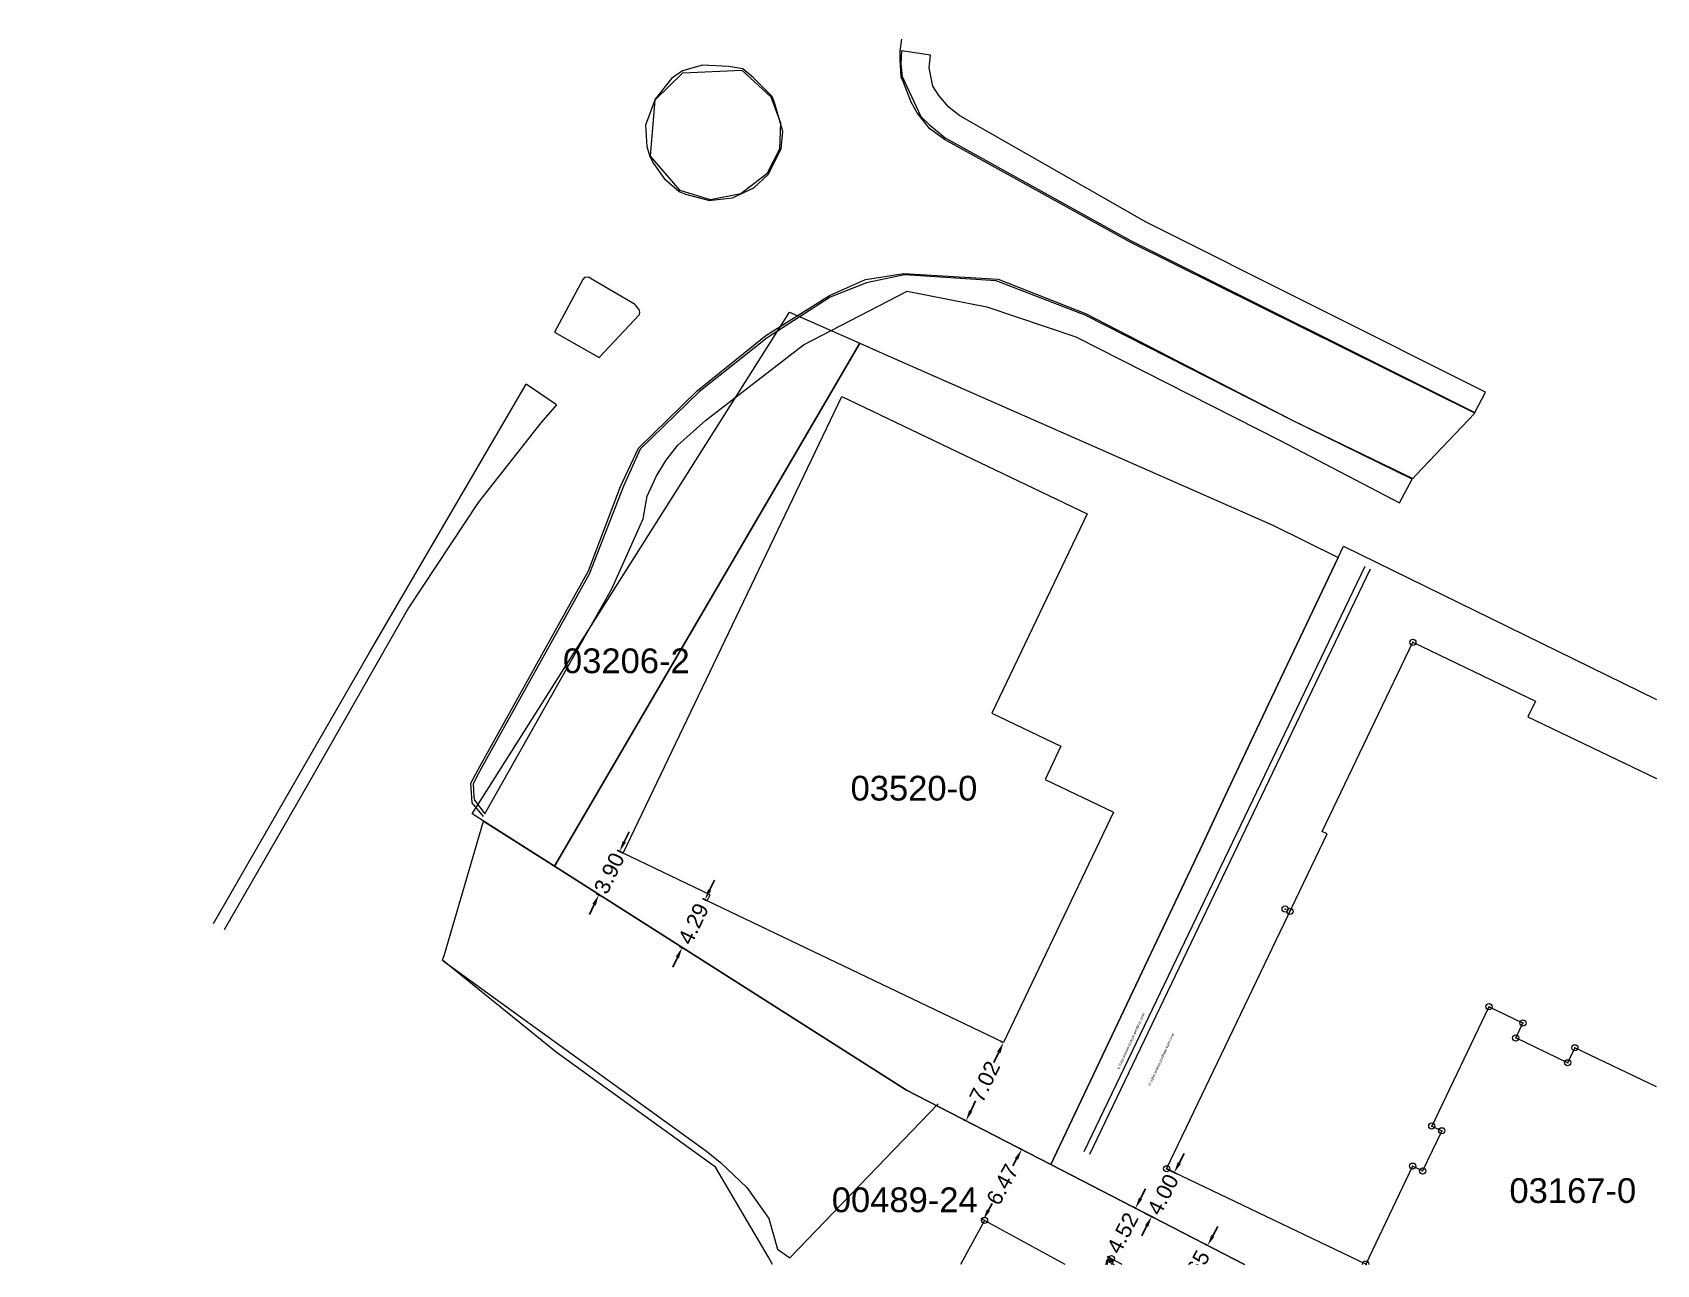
# Paper-space layout 'Layout1' of a CAD drawing. Header units: metres. Extents: x 26 to 231, y 20 to 176.
# The model-space entities are those that its viewports show. They can reach past a viewport. Long polylines and large blocks are cut down to what shows.
import ezdxf

# ---------------------------------------------------------------- set-up
doc = ezdxf.new("R2010")
doc.units = ezdxf.units.M
doc.header["$PDMODE"] = 32
doc.header["$PDSIZE"] = 0.5
doc.linetypes.add('AXES', pattern=[2, 1.25, -0.25, 0.25, -0.25])
doc.layers.get('0').update_dxf_attribs({"lineweight": 0})
doc.layers.get('Defpoints').update_dxf_attribs({"lineweight": 0})
for name, color, linetype, lineweight in [('asfalt', 252, 'Continuous', 0), ('Dimensione', 7, 'Continuous', 0), ('leja cima', 1, 'Continuous', 0), ('parcela', 7, 'Continuous', 0), ('perdhesa', 1, 'Continuous', 0), ('perdhesa cima', 10, 'AXES', 0), ('Puset fekali', 30, 'Continuous', 0)]:
    doc.layers.add(name, color=color, linetype=linetype, lineweight=lineweight)
doc.layers.add('rrethoj', color=7, linetype='Continuous', lineweight=0, true_color=0x00661a)
doc.layers.add('trotuar', color=7, linetype='Continuous', lineweight=0, true_color=0x6de98a)
doc.layers.get('Puset fekali').freeze()
doc.styles.get("Standard").update_dxf_attribs({"font": 'arial.ttf'})
doc.dimstyles.get("Standard").update_dxf_attribs({"dimtxt": 1, "dimasz": 0.18, "dimexe": 0.18, "dimexo": 0.0625, "dimgap": 0.09, "dimtad": 0, "dimzin": 0, "dimdsep": 46, "dimtxsty": 'Standard', "dimcen": 0.09, "dimadec": 0, "dimazin": 0, "dimtfac": 1, "dimtofl": 0, "dimtmove": 0, "dimatfit": 3, "dimfxl": 1, "dimtolj": 1, "dimtzin": 0, "dimarcsym": 0})

# ---------------------------------------------------------------- blocks, each defined once
blk = doc.blocks.new('*D125')
at = {"layer": 'Defpoints', "color": 0, "transparency": 16777216}
for p in [(7511867.77, 4693238.81), (7511867.77, 4693238.81), (7511865.54, 4693234.72)]:
    blk.add_point(p, dxfattribs=at)
at = {"layer": 'Dimensione', "color": 0, "lineweight": -2, "transparency": 16777216}
for p, q in [((7511868.19, 4693239.57), (7511868.61, 4693240.34)), ((7511867.7, 4693238.84), (7511867.57, 4693238.91)), ((7511865.12, 4693233.95), (7511864.7, 4693233.18)), ((7511865.47, 4693234.76), (7511865.34, 4693234.83))]:
    blk.add_line(p, q, dxfattribs=at)
at = {"layer": 'Dimensione', "color": 0, "transparency": 16777216}
for points in [[(7511868.06, 4693239.64), (7511868.32, 4693239.5), (7511867.77, 4693238.81)], [(7511864.99, 4693234.02), (7511865.25, 4693233.88), (7511865.54, 4693234.72)]]:
    blk.add_solid(points, dxfattribs=at)
at = {"layer": 'Dimensione', "color": 0, "transparency": 16777216, "insert": (7511866.66, 4693236.76), "char_height": 1.25, "attachment_point": 5, "rotation": 61.3691}
blk.add_mtext('\\A1;4.65', dxfattribs=at)
blk = doc.blocks.new('*D126')
at = {"layer": 'Defpoints', "color": 0, "transparency": 16777216}
for p in [(7511861.94, 4693241.82), (7511862.07, 4693241.75), (7511859.99, 4693237.73)]:
    blk.add_point(p, dxfattribs=at)
at = {"layer": 'Dimensione', "color": 0, "lineweight": -2, "transparency": 16777216}
for p, q in [((7511862.34, 4693242.59), (7511862.74, 4693243.37)), ((7511862, 4693241.78), (7511861.74, 4693241.92)), ((7511859.92, 4693237.77), (7511859.65, 4693237.9)), ((7511859.45, 4693237.02), (7511859.05, 4693236.25))]:
    blk.add_line(p, q, dxfattribs=at)
at = {"layer": 'Dimensione', "color": 0, "transparency": 16777216}
for points in [[(7511862.21, 4693242.66), (7511862.47, 4693242.53), (7511861.94, 4693241.82)], [(7511859.32, 4693237.09), (7511859.58, 4693236.96), (7511859.85, 4693237.8)]]:
    blk.add_solid(points, dxfattribs=at)
at = {"layer": 'Dimensione', "color": 0, "transparency": 16777216, "insert": (7511860.9, 4693239.81), "char_height": 1.25, "attachment_point": 5, "rotation": 62.5924}
blk.add_mtext('\\A1;4.52', dxfattribs=at)
blk = doc.blocks.new('*D127')
at = {"layer": 'Defpoints', "color": 0, "transparency": 16777216}
for p in [(7511852.74, 4693246.57), (7511852.84, 4693246.51), (7511849.73, 4693240.83)]:
    blk.add_point(p, dxfattribs=at)
at = {"layer": 'Dimensione', "color": 0, "lineweight": -2, "transparency": 16777216}
for p, q in [((7511852.32, 4693245.8), (7511852.02, 4693245.25)), ((7511852.77, 4693246.55), (7511852.54, 4693246.67)), ((7511850.05, 4693241.65), (7511850.35, 4693242.2)), ((7511849.66, 4693240.87), (7511849.43, 4693240.99))]:
    blk.add_line(p, q, dxfattribs=at)
at = {"layer": 'Dimensione', "color": 0, "transparency": 16777216}
for points in [[(7511852.19, 4693245.87), (7511852.44, 4693245.73), (7511852.74, 4693246.57)], [(7511849.92, 4693241.72), (7511850.17, 4693241.58), (7511849.63, 4693240.89)]]:
    blk.add_solid(points, dxfattribs=at)
at = {"layer": 'Dimensione', "color": 0, "transparency": 16777216, "insert": (7511851.18, 4693243.73), "char_height": 1.25, "attachment_point": 5, "rotation": 61.3038}
blk.add_mtext('\\A1;6.47', dxfattribs=at)
blk = doc.blocks.new('*D128')
at = {"layer": 'Defpoints', "color": 0, "transparency": 16777216}
for p in [(7511864.46, 4693245.01), (7511862.63, 4693241.46), (7511863.24, 4693241.14)]:
    blk.add_point(p, dxfattribs=at)
at = {"layer": 'Dimensione', "color": 0, "lineweight": -2, "transparency": 16777216}
for p, q in [((7511865.48, 4693245.47), (7511865.88, 4693246.25)), ((7511864.53, 4693244.97), (7511865.27, 4693244.59)), ((7511862.7, 4693241.42), (7511863.44, 4693241.04)), ((7511862.84, 4693240.36), (7511862.44, 4693239.59))]:
    blk.add_line(p, q, dxfattribs=at)
at = {"layer": 'Dimensione', "color": 0, "transparency": 16777216}
for points in [[(7511865.35, 4693245.54), (7511865.61, 4693245.4), (7511865.07, 4693244.69)], [(7511862.71, 4693240.43), (7511862.97, 4693240.3), (7511863.24, 4693241.14)]]:
    blk.add_solid(points, dxfattribs=at)
at = {"layer": 'Dimensione', "color": 0, "transparency": 16777216, "insert": (7511864.16, 4693242.92), "char_height": 1.25, "attachment_point": 5, "rotation": 62.7087}
blk.add_mtext('\\A1;4.00', dxfattribs=at)
blk = doc.blocks.new('*D129')
at = {"layer": 'Defpoints', "color": 0, "transparency": 16777216}
for p in [(7511880.56, 4693237.3), (7511877.95, 4693231.86), (7511877.95, 4693231.86)]:
    blk.add_point(p, dxfattribs=at)
at = {"layer": 'Dimensione', "color": 0, "lineweight": -2, "transparency": 16777216}
for p, q in [((7511880.18, 4693236.51), (7511880.01, 4693236.14)), ((7511880.63, 4693237.27), (7511880.76, 4693237.2)), ((7511878.33, 4693232.65), (7511878.51, 4693233.01)), ((7511877.88, 4693231.89), (7511877.75, 4693231.95))]:
    blk.add_line(p, q, dxfattribs=at)
at = {"layer": 'Dimensione', "color": 0, "transparency": 16777216}
for points in [[(7511880.05, 4693236.57), (7511880.31, 4693236.45), (7511880.56, 4693237.3)], [(7511878.2, 4693232.71), (7511878.46, 4693232.58), (7511877.95, 4693231.86)]]:
    blk.add_solid(points, dxfattribs=at)
at = {"layer": 'Dimensione', "color": 0, "transparency": 16777216, "insert": (7511879.26, 4693234.58), "char_height": 1.25, "attachment_point": 5, "rotation": 64.4057}
blk.add_mtext('\\A1;6.04', dxfattribs=at)
blk = doc.blocks.new('*D132')
at = {"layer": 'Defpoints', "color": 0, "transparency": 16777216}
for p in [(7511851.26, 4693255.21), (7511848.23, 4693248.88), (7511848.24, 4693248.88)]:
    blk.add_point(p, dxfattribs=at)
at = {"layer": 'Dimensione', "color": 0, "lineweight": -2, "transparency": 16777216}
for p, q in [((7511851.19, 4693255.25), (7511851.06, 4693255.31)), ((7511850.88, 4693254.43), (7511850.49, 4693253.61)), ((7511848.61, 4693249.67), (7511849, 4693250.49)), ((7511848.17, 4693248.92), (7511848.03, 4693248.98))]:
    blk.add_line(p, q, dxfattribs=at)
at = {"layer": 'Dimensione', "color": 0, "transparency": 16777216}
for points in [[(7511850.75, 4693254.49), (7511851.02, 4693254.36), (7511851.26, 4693255.22)], [(7511848.48, 4693249.74), (7511848.74, 4693249.61), (7511848.23, 4693248.88)]]:
    blk.add_solid(points, dxfattribs=at)
at = {"layer": 'Dimensione', "color": 0, "transparency": 16777216, "insert": (7511849.75, 4693252.05), "char_height": 1.25, "attachment_point": 5, "rotation": 64.4433}
blk.add_mtext('\\A1;7.02', dxfattribs=at)
blk = doc.blocks.new('*D133')
at = {"layer": 'Defpoints', "color": 0, "transparency": 16777216}
for p in [(7511827.31, 4693266.67), (7511825.27, 4693262.89), (7511825.46, 4693262.8)]:
    blk.add_point(p, dxfattribs=at)
at = {"layer": 'Dimensione', "color": 0, "lineweight": -2, "transparency": 16777216}
for p, q in [((7511827.5, 4693267.55), (7511827.88, 4693268.34)), ((7511827.24, 4693266.7), (7511826.92, 4693266.86)), ((7511825.39, 4693262.83), (7511825.07, 4693262.98)), ((7511824.89, 4693262.1), (7511824.51, 4693261.31))]:
    blk.add_line(p, q, dxfattribs=at)
at = {"layer": 'Dimensione', "color": 0, "transparency": 16777216}
for points in [[(7511827.37, 4693267.61), (7511827.63, 4693267.49), (7511827.12, 4693266.76)], [(7511824.76, 4693262.16), (7511825.02, 4693262.03), (7511825.27, 4693262.89)]]:
    blk.add_solid(points, dxfattribs=at)
at = {"layer": 'Dimensione', "color": 0, "transparency": 16777216, "insert": (7511826.19, 4693264.82), "char_height": 1.25, "attachment_point": 5, "rotation": 64.4428}
blk.add_mtext('\\A1;4.29', dxfattribs=at)
blk = doc.blocks.new('*D134')
at = {"layer": 'Defpoints', "color": 0, "transparency": 16777216}
for p in [(7511820.51, 4693270.53), (7511818.53, 4693267.16), (7511818.83, 4693267.02)]:
    blk.add_point(p, dxfattribs=at)
at = {"layer": 'Dimensione', "color": 0, "lineweight": -2, "transparency": 16777216}
for p, q in [((7511820.6, 4693271.46), (7511820.98, 4693272.25)), ((7511820.44, 4693270.56), (7511820.02, 4693270.77)), ((7511818.76, 4693267.05), (7511818.33, 4693267.25)), ((7511818.16, 4693266.37), (7511817.78, 4693265.58))]:
    blk.add_line(p, q, dxfattribs=at)
at = {"layer": 'Dimensione', "color": 0, "transparency": 16777216}
for points in [[(7511820.47, 4693271.52), (7511820.73, 4693271.4), (7511820.22, 4693270.67)], [(7511818.02, 4693266.43), (7511818.29, 4693266.3), (7511818.53, 4693267.16)]]:
    blk.add_solid(points, dxfattribs=at)
at = {"layer": 'Dimensione', "color": 0, "transparency": 16777216, "insert": (7511819.38, 4693268.91), "char_height": 1.25, "attachment_point": 5, "rotation": 64.3808}
blk.add_mtext('\\A1;3.90', dxfattribs=at)

msp = doc.modelspace()

# ---------------------------------------------------------------- linework, layer by layer
at = {"color": 1}
msp.add_line((7511893.679, 4693281.55), (7511908.695, 4693274.358), dxfattribs=at)
at = {"color": 1, "flags": 128}
for points in [[(7511890.525, 4693258.112), (7511885.902, 4693248.462), (7511886.706, 4693248.077), (7511885.151, 4693244.83), (7511884.348, 4693245.215), (7511880.557, 4693237.302), (7511864.457, 4693245.012), (7511877.433, 4693272.101), (7511877.045, 4693272.286), (7511884.375, 4693287.588), (7511894.295, 4693282.837), (7511893.68, 4693281.551), (7511908.696, 4693274.359)], [(7511915.542, 4693246.129), (7511912.795, 4693247.445), (7511912.216, 4693246.236), (7511908.023, 4693248.245), (7511908.601, 4693249.454), (7511897.466, 4693254.788), (7511896.887, 4693253.579), (7511892.693, 4693255.588), (7511893.272, 4693256.796), (7511890.525, 4693258.112)]]:
    msp.add_lwpolyline(points, dxfattribs=at)
at = {"layer": 'asfalt', "elevation": 625.938, "flags": 128}
msp.add_lwpolyline([(7511795.107, 4693276.287), (7511788.237, 4693264.343)], dxfattribs=at)
at = {"layer": 'asfalt'}
for points in [[(7511884.37, 4693300.836, 625.786), (7511884.638, 4693301.124, 625.75), (7511889.371, 4693306.123, 625.868), (7511861.503, 4693319.953, 625.938), (7511846.489, 4693328.269, 625.923), (7511845.318, 4693329.13, 625.946), (7511844.288, 4693330.421, 625.948), (7511843.796, 4693331.269, 625.903), (7511843.158, 4693332.949, 625.914), (7511842.992, 4693333.308, 0), (7511842.921, 4693334.692, 625.941), (7511842.921, 4693335.407, 625.941), (7511843.046, 4693336.383, 625.977)], [(7511827.663, 4693323.346, 626.071), (7511829.336, 4693323.549, 626.054), (7511831.067, 4693324.334, 286.034), (7511832.237, 4693325.422, 0), (7511833.281, 4693327.491, 0), (7511833.426, 4693328.905, 626.035), (7511832.755, 4693331.253, 626.062), (7511832.569, 4693331.732, 0), (7511831.059, 4693333.246, 626.14), (7511830.195, 4693333.985, 0), (7511829.042, 4693334.173, 626.155), (7511826.93, 4693334.279, 626.125), (7511825.317, 4693333.815, 0), (7511824.421, 4693333.184, 626.103), (7511823.103, 4693331.509, 626.088), (7511822.303, 4693329.42, 626.083), (7511822.425, 4693327.701, 626.086), (7511822.657, 4693326.885, 0), (7511822.96, 4693326.31, 626.083), (7511823.826, 4693325.089, 626.09), (7511825.036, 4693324.053, 0), (7511825.556, 4693323.837, 626.077), (7511827.484, 4693323.31, 0), (7511827.663, 4693323.346, 626.071)], [(7511808.787, 4693277.289, 625.845), (7511817.691, 4693293.371, 625.932), (7511820.303, 4693300.202, 625.91), (7511821.74, 4693303.288, 625.887), (7511826.488, 4693307.928, 625.919), (7511832.053, 4693312.392, 625.959), (7511837.196, 4693315.645, 625.918), (7511840.099, 4693316.94, 625.909), (7511843.205, 4693317.426, 625.868), (7511850.823, 4693316.948, 625.831), (7511857.907, 4693314.196, 625.819), (7511874.672, 4693305.54, 625.817), (7511884.37, 4693300.836, 625.786)], [(7511821.831, 4693314.095, 626.053), (7511821.863, 4693314.284, 626.025), (7511821.809, 4693314.512, 626.054), (7511821.53, 4693314.825, 626.042), (7511821.43, 4693314.942, 626.048), (7511817.93, 4693316.975, 626.033), (7511817.74, 4693317.111, 626.029), (7511817.383, 4693317.084, 626.029), (7511817.244, 4693316.921, 626.029), (7511814.965, 4693312.677, 626.03), (7511818.554, 4693310.611, 626.021), (7511821.831, 4693314.095, 626.053)], [(7511787.377, 4693264.838, 625.751), (7511799.982, 4693286.751, 625.938), (7511812.667, 4693308.466, 626.008)], [(7511815.127, 4693306.806, 626.025), (7511812.667, 4693308.466, 626.008)], [(7511815.127, 4693306.806, 626.025), (7511813.855, 4693305.353, 626.043), (7511808.786, 4693298.891, 626.038), (7511803.151, 4693290.368, 625.976), (7511795.107, 4693276.287, 625.87)], [(7511809.213, 4693273.496, 625.827), (7511808.292, 4693274.597, 625.851), (7511808.199, 4693276.187, 625.848), (7511808.787, 4693277.289, 625.845)]]:
    msp.add_polyline3d(points, dxfattribs=at)
at = {"layer": 'leja cima', "flags": 128}
msp.add_lwpolyline([(7511885.67, 4693202.93), (7511893.35, 4693216.96), (7511884.57, 4693221.76), (7511885.59, 4693223.64), (7511880.16, 4693226.69), (7511880.01, 4693226.42), (7511880.95, 4693225.9), (7511880.02, 4693224.25), (7511864.47, 4693232.76), (7511865.54, 4693234.72), (7511859.99, 4693237.73), (7511859.85, 4693237.46), (7511860.68, 4693237.01), (7511859.78, 4693235.33), (7511849.73, 4693240.83), (7511842.05, 4693226.8)], close=True, dxfattribs=at)
at = {"layer": 'leja cima'}
for p in [(7511884.37, 4693287.59), (7511884.37, 4693287.59), (7511874.04, 4693266.01), (7511874.43, 4693265.83), (7511890.53, 4693258.11), (7511893.27, 4693256.8), (7511892.69, 4693255.59), (7511897.47, 4693254.79), (7511896.89, 4693253.58), (7511885.9, 4693248.46), (7511886.71, 4693248.08), (7511864.46, 4693245.01), (7511884.35, 4693245.22), (7511885.16, 4693244.83), (7511849.73, 4693240.83), (7511859.99, 4693237.73), (7511859.85, 4693237.46), (7511860.68, 4693237.01), (7511880.56, 4693237.3)]:
    msp.add_point(p, dxfattribs=at)
at = {"layer": 'parcela', "flags": 128}
for points in [[(7511839.64, 4693311.774), (7511814.966, 4693269.473), (7511808.304, 4693273.712), (7511819.588, 4693291.563), (7511833.949, 4693314.281), (7511839.64, 4693311.774)], [(7511814.966, 4693269.473), (7511839.64, 4693311.774), (7511841.452, 4693310.975), (7511873.052, 4693297.055), (7511878.341, 4693294.453), (7511872.939, 4693283.093), (7511869.394, 4693275.64), (7511867.394, 4693271.28), (7511855.089, 4693245.348), (7511843.413, 4693251.372), (7511814.966, 4693269.473)], [(7511867.394, 4693271.28), (7511869.394, 4693275.64), (7511872.939, 4693283.093), (7511878.341, 4693294.453), (7511878.771, 4693295.356), (7511952.151, 4693259.412), (7511927.85, 4693208.63), (7511880.63, 4693229.85), (7511870.703, 4693237.292), (7511855.089, 4693245.348), (7511867.394, 4693271.28)], [(7511805.909, 4693261.866), (7511806.051, 4693262.333), (7511809.218, 4693273.13), (7511809.219, 4693273.13), (7511814.966, 4693269.473), (7511843.413, 4693251.372), (7511855.089, 4693245.348), (7511870.703, 4693237.292), (7511880.63, 4693229.85)], [(7511836.449, 4693230.055), (7511832.269, 4693237.847), (7511827.97, 4693245.138), (7511815.096, 4693254.441), (7511805.909, 4693261.866)]]:
    msp.add_lwpolyline(points, dxfattribs=at)
at = {"layer": 'perdhesa', "flags": 128}
msp.add_lwpolyline([(7511838.179, 4693307.472), (7511858.026, 4693297.981), (7511850.313, 4693281.851), (7511855.906, 4693279.176), (7511854.625, 4693276.497), (7511860.173, 4693273.844), (7511851.265, 4693255.214), (7511827.312, 4693266.668), (7511827.546, 4693267.156), (7511820.513, 4693270.529)], close=True, dxfattribs=at)
at = {"layer": 'perdhesa cima', "color": 5, "linetype": 'ByBlock', "elevation": 625.763, "flags": 128}
msp.add_lwpolyline([(7511857.787, 4693246.395), (7511880.505, 4693293.735)], dxfattribs=at)
at = {"layer": 'perdhesa cima', "linetype": 'ByBlock', "elevation": 625.763, "flags": 128}
msp.add_lwpolyline([(7511858.239, 4693246.178), (7511880.957, 4693293.518)], dxfattribs=at)
at = {"layer": 'rrethoj', "elevation": 625.806, "flags": 128}
msp.add_lwpolyline([(7511805.963, 4693261.812), (7511812.978, 4693256.74), (7511827.24, 4693246.428), (7511828.381, 4693245.525), (7511830.495, 4693243.481), (7511832.286, 4693240.996), (7511832.979, 4693238.514), (7511833.974, 4693237.791), (7511845.976, 4693250.258)], dxfattribs=at)
at = {"layer": 'trotuar'}
for points in [[(7511889.369, 4693306.162, 626.016), (7511890.248, 4693307.807, 626.033), (7511862.806, 4693321.57, 626.108), (7511847.746, 4693330.18, 625.988), (7511847.018, 4693330.742, 626.023), (7511846.807, 4693330.906, 626.066), (7511846.032, 4693331.812, 626.256), (7511845.538, 4693332.58, 626.253), (7511845.261, 4693334.049, 626.114), (7511845.356, 4693335.088, 626.075), (7511843.027, 4693335.425, 626.273), (7511842.973, 4693334.359, 626.219), (7511843.081, 4693333.355, 626.076), (7511844.566, 4693330.121, 626.068), (7511845.27, 4693329.434, 625.979), (7511846.56, 4693328.399, 625.955), (7511861.543, 4693320.082, 626.092), (7511889.369, 4693306.162, 626.016)], [(7511832.115, 4693325.475, 626.134), (7511830.02, 4693323.874, 626.185), (7511827.566, 4693323.367, 626.183), (7511825.113, 4693324.124, 626.215), (7511822.728, 4693326.912, 626.207), (7511823.1, 4693331.454, 626.187), (7511825.339, 4693333.649, 626.201), (7511830.1, 4693333.864, 626.257), (7511832.45, 4693331.699, 626.191), (7511833.223, 4693329.605, 626.129), (7511833.158, 4693327.484, 626.16), (7511832.115, 4693325.475, 626.134)], [(7511809.331, 4693273.711, 625.869), (7511819.577, 4693291.923, 625.996), (7511822.12, 4693297.565, 625.984), (7511822.441, 4693299.413, 626.004), (7511822.782, 4693300.12, 625.994), (7511823.183, 4693301.002, 626.005), (7511823.984, 4693302.324, 625.986), (7511824.938, 4693303.536, 625.981), (7511827.158, 4693305.539, 626.014), (7511835.095, 4693311.65, 626.053), (7511843.465, 4693315.991, 0), (7511849.927, 4693314.721, 625.927), (7511857.121, 4693312.288, 625.912), (7511873.637, 4693303.905, 625.933), (7511883.295, 4693298.866, 625.868), (7511884.318, 4693300.783, 625.864), (7511874.644, 4693305.521, 625.898), (7511857.88, 4693314.038, 625.877), (7511850.682, 4693316.825, 625.932), (7511843.247, 4693317.304, 625.91), (7511840.174, 4693316.672, 625.95), (7511837.257, 4693315.498, 625.979), (7511832.142, 4693312.223, 626.027), (7511826.662, 4693307.855, 625.925), (7511821.878, 4693303.204, 625.949), (7511820.545, 4693300.225, 625.932), (7511817.77, 4693293.093, 625.997), (7511808.875, 4693277.151, 625.902), (7511808.389, 4693276.154, 625.865), (7511808.44, 4693275.077, 625.859), (7511808.479, 4693274.825, 625.861), (7511809.331, 4693273.711, 625.869)]]:
    msp.add_polyline3d(points, dxfattribs=at)

# ---------------------------------------------------------------- texts
at = {"layer": 'parcela'}
for s, p in [('03206-2', (7511815.64, 4693285.091)), ('03520-0', (7511838.896, 4693274.789)), ('00489-24', (7511837.377, 4693241.495)), ('03167-0', (7511892.178, 4693242.243))]:
    msp.add_text(s, height=2, dxfattribs=at).set_placement(p)
at = {"layer": 'perdhesa cima', "color": 5, "linetype": 'ByBlock'}
msp.add_text('6.709m disniveli-bodrum-perdhese cima', height=0.2, rotation=65.46864, dxfattribs=at).set_placement((7511860.635, 4693253.033))
at = {"layer": 'perdhesa cima'}
msp.add_text('47.936m lartesia perdhese-kulm-cima', height=0.2, rotation=65.46864, dxfattribs=at).set_placement((7511863.121, 4693251.655))

# ---------------------------------------------------------------- dimensions: what is measured, and where the dimension line sits
at = {"layer": 'Dimensione', "color": 5}
for p1, p2, distance, picture, middle in [((7511820.513, 4693270.529), (7511818.828, 4693267.016), -0.326, '*D134', (7511819.377, 4693268.913)), ((7511827.312, 4693266.668), (7511825.461, 4693262.795), -0.213, '*D133', (7511826.195, 4693264.823)), ((7511851.265, 4693255.214), (7511848.237, 4693248.883), -0.004, '*D132', (7511849.747, 4693252.05)), ((7511849.73, 4693240.83), (7511852.839, 4693246.509), 0.118, '*D127', (7511851.181, 4693243.726)), ((7511864.46, 4693245.01), (7511862.628, 4693241.458), 0.692, '*D128', (7511864.158, 4693242.917)), ((7511859.99, 4693237.73), (7511862.072, 4693241.745), 0.153, '*D126', (7511860.895, 4693239.808)), ((7511865.54, 4693234.72), (7511867.77, 4693238.805), 0, '*D125', (7511866.655, 4693236.763)), ((7511880.56, 4693237.3), (7511877.953, 4693231.857), 0, '*D129', (7511879.256, 4693234.579))]:
    dim = msp.add_aligned_dim(p1=p1, p2=p2, distance=distance, dimstyle='Standard', override={"dimscale": 1.25, "dimasz": 0.7, "dimcen": 0}, dxfattribs=at)
    dim.commit()
    dim.dimension.update_dxf_attribs({"geometry": picture, "text_midpoint": middle})

psp = doc.layouts.get("Layout1")

# ---------------------------------------------------------------- viewports
at = {"layer": 'Puset fekali', "view_target_point": (370776.427, 310629.57)}
psp.add_viewport(center=(128.5, 97.5), size=(205.6, 156), view_center_point=(7141061.979, 4382657.517), view_height=99.65213, dxfattribs=at)

doc.saveas('drawing.dxf')
